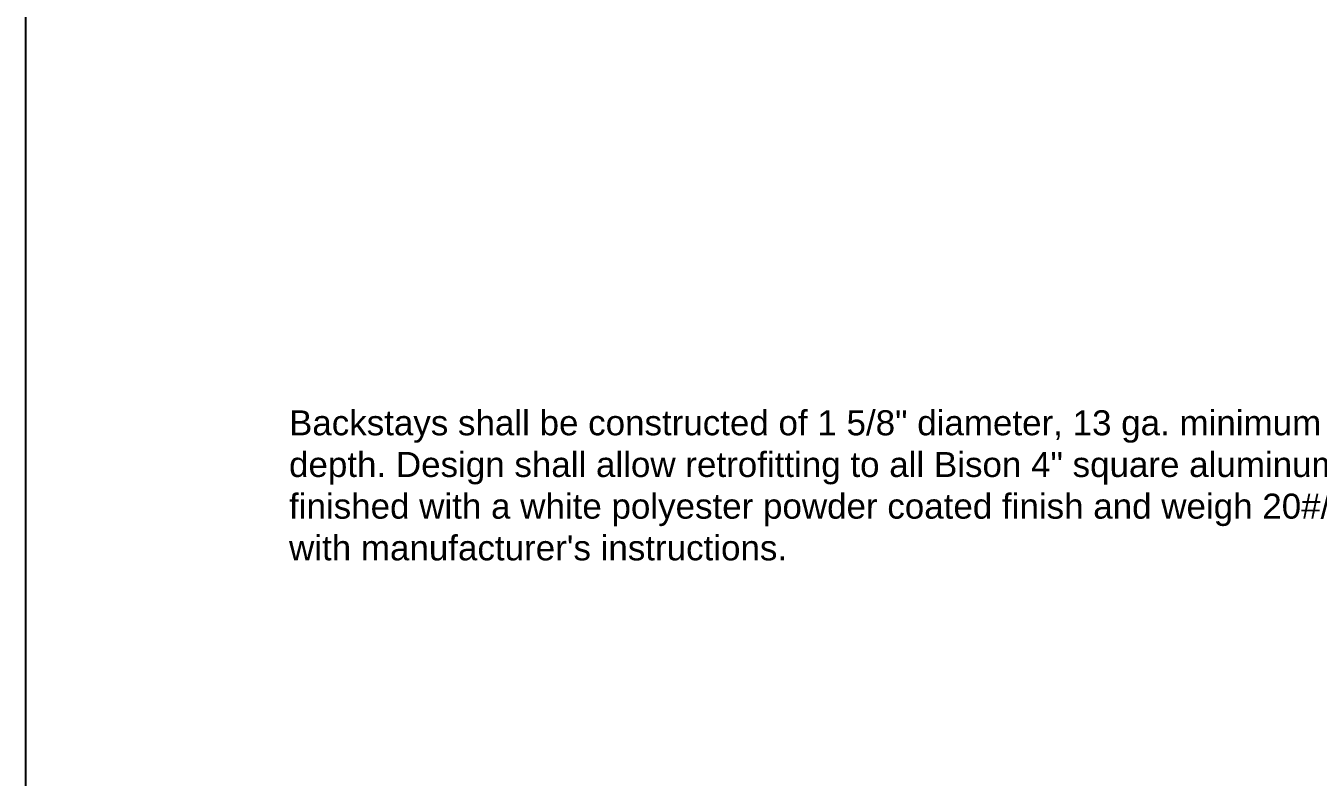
# Model space of a CAD drawing. Extents: x 536 to 1218, y -33 to 253.
# Drawn here: x 729.1 to 852.1, y 38.5 to 110 of the extents above; entities that cross this region are included whole.
import ezdxf

# ---------------------------------------------------------------- set-up
doc = ezdxf.new("R2010")
doc.units = 0
doc.header["$LTSCALE"] = 5
doc.header["$MEASUREMENT"] = 0
doc.layers.get('0').update_dxf_attribs({"linetype": 'CONTINUOUS'})
doc.styles.get("Standard").update_dxf_attribs({"font": 'romans.shx'})
doc.styles.add('ZZ-DIMENSIONS', font='ARIALN.TTF', dxfattribs={"height": 2.38})

msp = doc.modelspace()

# ---------------------------------------------------------------- linework, layer by layer
msp.add_line((729.148, -27.015), (729.148, 252.985))

# ---------------------------------------------------------------- texts
at = {"insert": (754.186, 73.38), "char_height": 2.38, "width": 170.74064, "attachment_point": 1}
msp.add_mtext('\\A1;{\\f@Arial Unicode MS|b0|i0|c0|p34;Backstays shall be constructed of 1 5/8\\H1x;" diameter, 13 ga. minimum steel tubing formed to provide a 4\' goal top depth. Design shall allow retrofitting to all Bison 4" square aluminum in-ground soccer goals. Backstays shall be finished with a white polyester powder coated finish and weigh 20#/pair.  Installation to be completed in accordance with manufacturer\'s instructions.}', dxfattribs=at)
at = {"char_height": 2.38, "attachment_point": 4, "style": 'ZZ-DIMENSIONS'}
for insert in [(810.719, 62.485), (810.719, 62.485), (808.937, 61.299), (808.937, 61.299), (818.312, 56.472), (818.312, 56.472), (816.531, 55.286), (816.531, 55.286)]:
    msp.add_mtext('\\A1;', dxfattribs=dict(at, insert=insert))

doc.saveas('drawing.dxf')
